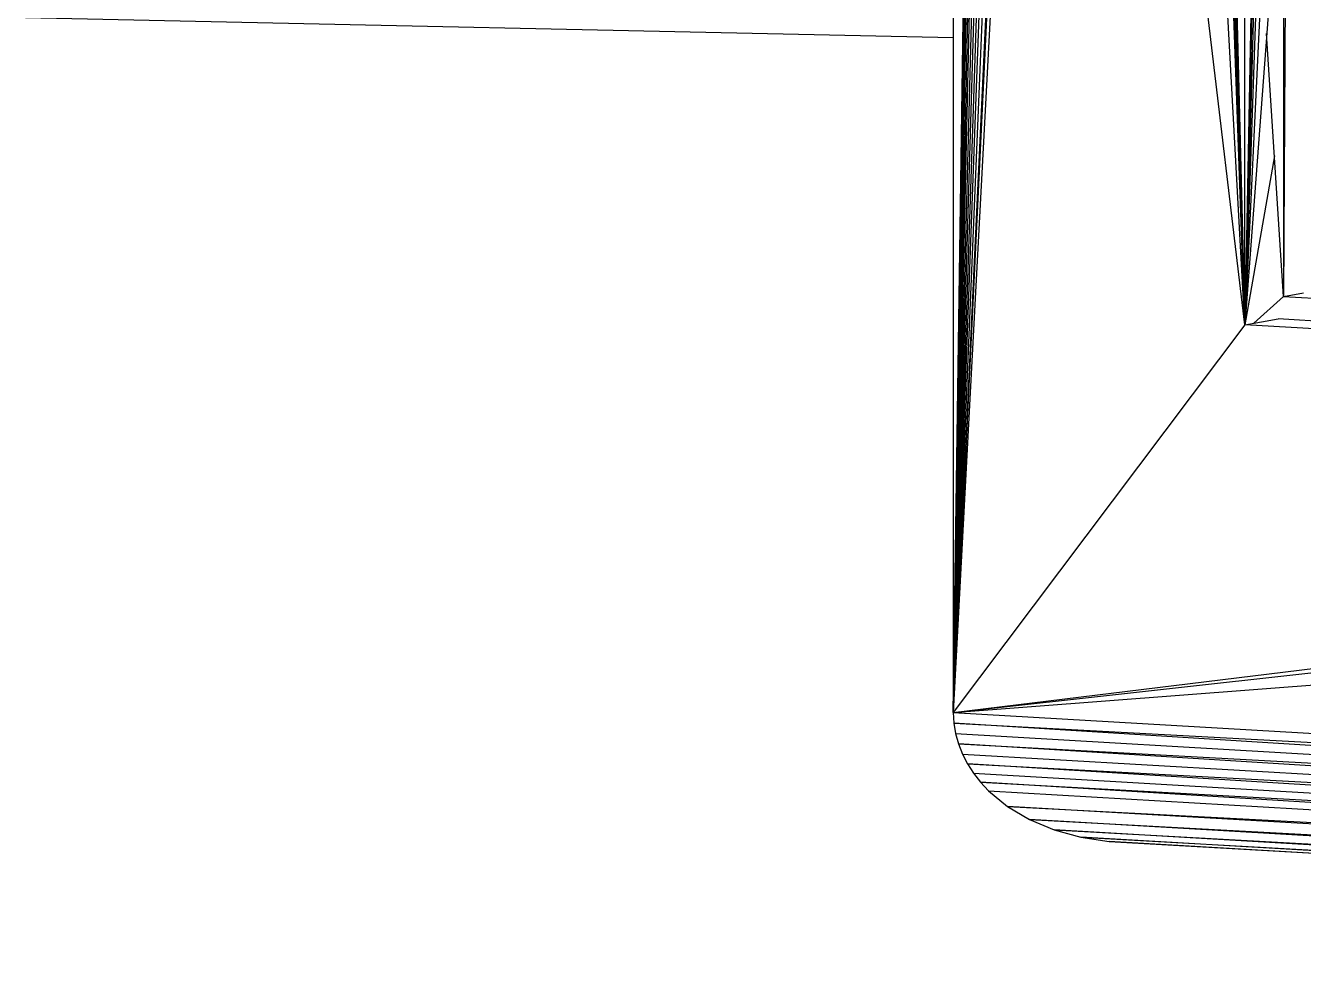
# Model space of a CAD drawing. Header units: millimetres. Extents: x -72 to 40, y 37 to 183.
# Drawn here: x -71.77 to -34.06, y 36.77 to 64.99 of the extents above; entities that cross this region are included whole.
import ezdxf

# ---------------------------------------------------------------- set-up
doc = ezdxf.new("R2010")
doc.units = ezdxf.units.MM
doc.layers.add('Shape2DView002', color=7, linetype='CONTINUOUS')

msp = doc.modelspace()

# ---------------------------------------------------------------- linework, layer by layer
at = {"layer": 'Shape2DView002'}
for p, q in [((-44.396, 178.019), (-44.396, 44.725)), ((-35.793, 56.162), (-35.793, 165.085)), ((-34.652, 165.019), (-34.652, 56.997)), ((-34.069, 164.985), (-34.652, 56.997)), ((-44.396, 44.725), (-43.361, 118.375)), ((-37.259, 114.155), (-35.793, 56.162)), ((-43.416, 111.562), (-44.396, 44.725)), ((-37.193, 110.913), (-35.793, 56.162)), ((-34.806, 107.261), (-35.793, 56.162)), ((-43.421, 105.256), (-44.396, 44.725)), ((-43.392, 104.758), (-44.396, 44.725)), ((-43.311, 104.276), (-44.396, 44.725)), ((-35.793, 56.162), (-37.186, 104.125)), ((-43.199, 103.905), (-44.396, 44.725)), ((-43.06, 103.603), (-44.396, 44.725)), ((-42.889, 103.339), (-44.396, 44.725)), ((-35.793, 56.162), (-37.208, 103.665)), ((-42.686, 103.111), (-44.396, 44.725)), ((-42.482, 102.943), (-44.396, 44.725)), ((-35.793, 56.162), (-38.395, 102.997)), ((-35.793, 56.162), (-37.299, 103.138)), ((-42.253, 102.809), (-44.396, 44.725)), ((-42.01, 102.715), (-44.396, 44.725)), ((-41.718, 102.658), (-44.396, 44.725)), ((-41.315, 102.653), (-44.396, 44.725)), ((-41.611, 102.647), (-44.396, 44.725)), ((-35.793, 56.162), (-41.315, 102.653)), ((-35.793, 56.162), (-37.454, 102.664)), ((-34.806, 99.681), (-35.793, 56.162)), ((-34.806, 92.101), (-35.793, 56.162)), ((-34.806, 84.521), (-35.793, 56.162)), ((-34.806, 76.941), (-35.793, 56.162)), ((-34.806, 69.361), (-35.793, 56.162)), ((-44.396, 64.622), (-71.769, 65.219)), ((-34.652, 56.997), (-35.15, 64.756)), ((-34.918, 61.142), (-35.793, 56.162)), ((-35.525, 56.21), (-34.652, 56.997)), ((-34.652, 56.997), (-34.06, 57.104)), ((-34.652, 56.997), (21.552, 53.73)), ((-35.793, 56.162), (-34.806, 56.34)), ((21.552, 52.828), (-34.806, 56.34)), ((-35.793, 56.162), (-44.396, 44.725)), ((21.552, 52.828), (-35.793, 56.162)), ((-44.396, 44.725), (21.552, 52.828)), ((-44.396, 44.725), (27.019, 52.67)), ((-44.396, 44.725), (30.064, 50.482)), ((-44.396, 44.725), (30.064, 40.397)), ((-44.396, 44.725), (-44.379, 44.414)), ((-44.379, 44.414), (30.064, 40.397)), ((-44.379, 44.414), (-44.328, 44.105)), ((30.088, 39.779), (-44.379, 44.414)), ((-44.328, 44.105), (30.088, 39.779)), ((-44.328, 44.105), (-44.245, 43.801)), ((-44.245, 43.801), (30.088, 39.779)), ((-44.245, 43.801), (-44.129, 43.503)), ((30.16, 39.184), (-44.245, 43.801)), ((-44.129, 43.503), (30.16, 39.184)), ((-44.129, 43.503), (-43.981, 43.214)), ((-43.981, 43.214), (30.16, 39.184)), ((-43.981, 43.214), (-43.801, 42.936)), ((30.279, 38.629), (-43.981, 43.214)), ((-43.801, 42.936), (30.279, 38.629)), ((-43.801, 42.936), (-43.592, 42.669)), ((-43.592, 42.669), (30.279, 38.629)), ((-43.592, 42.669), (-43.354, 42.416)), ((30.44, 38.126), (-43.592, 42.669)), ((-43.354, 42.416), (30.44, 38.126)), ((-43.354, 42.416), (-42.799, 41.957)), ((-42.799, 41.957), (30.44, 38.126)), ((-42.799, 41.957), (-42.148, 41.57)), ((30.641, 37.688), (-42.799, 41.957)), ((-42.148, 41.57), (30.641, 37.688)), ((-42.148, 41.57), (-41.418, 41.264)), ((30.877, 37.325), (-42.148, 41.57)), ((-41.418, 41.264), (30.877, 37.325)), ((-41.418, 41.264), (-40.628, 41.048)), ((31.141, 37.046), (-41.418, 41.264)), ((-40.628, 41.048), (31.141, 37.046)), ((-40.628, 41.048), (-39.796, 40.926)), ((31.427, 36.859), (-40.628, 41.048)), ((-39.796, 40.926), (31.427, 36.859)), ((31.728, 36.768), (-39.796, 40.926))]:
    msp.add_line(p, q, dxfattribs=at)

doc.saveas('drawing.dxf')
